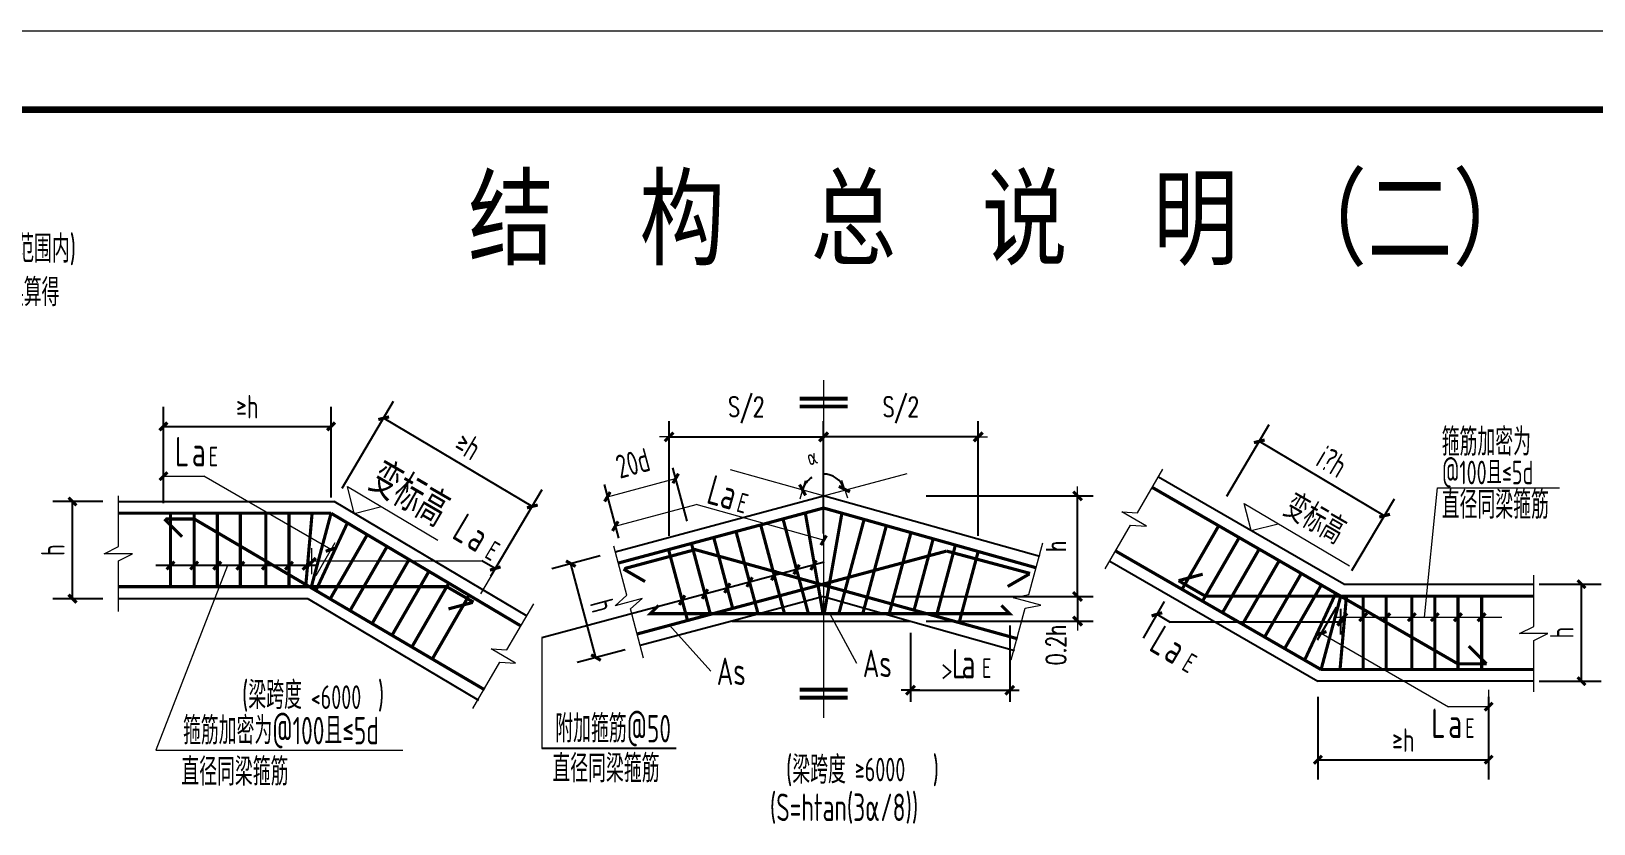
# Model space of a CAD drawing. Extents: x 3968514 to 5230306, y -516551 to -228246.
# Drawn here: x 4184520 to 4204417, y -327643 to -317553 of the extents above; entities that cross this region are included whole.
import ezdxf
from ezdxf.enums import TextEntityAlignment as Align

# ---------------------------------------------------------------- set-up
doc = ezdxf.new("R2010")
doc.units = 0
doc.header["$LTSCALE"] = 1000
doc.header["$MEASUREMENT"] = 0
doc.linetypes.add('HIDDEN2', pattern=[4, 3, -1])
doc.layers.add('FRAME', color=3, linetype='Continuous', lineweight=18)
doc.layers.add('PUB_DIM', color=3, linetype='Continuous', lineweight=15)
for name, color, linetype in [('PDIM', 7, 'Continuous'), ('PUB_TEXT', 7, 'Continuous'), ('PUB_TITLE', 4, 'Continuous'), ('REIN', 2, 'Continuous'), ('梁截面', 4, 'Continuous')]:
    doc.layers.add(name, color=color, linetype=linetype)
doc.styles.add('DIM_FONT', font='SIMPLEX', dxfattribs={"width": 0.7, "bigfont": 'GBCBIG'})
doc.styles.add('TSSD_CHINA', font='tssdeng.shx', dxfattribs={"width": 0.7, "bigfont": 'tssdchn.shx'})
doc.styles.add('TSSD_DIMENSION', font='tssdeng.shx', dxfattribs={"width": 0.7, "bigfont": 'tssdchn.shx'})
doc.styles.add('TSSD_Norm', font='tssdeng.shx', dxfattribs={"width": 0.7, "bigfont": 'hztxt.shx'})
doc.styles.add('TSSD_REIN', font='Tssdeng.shx', dxfattribs={"width": 0.7, "bigfont": 'hztxt.shx'})
doc.styles.add('黑体', font='simhei.ttf', dxfattribs={"width": 0.8, "height": 0.2})
doc.dimstyles.new('DIM-200', dxfattribs={"dimtxt": 200, "dimasz": 0.8, "dimexe": 150, "dimexo": 150, "dimgap": 150, "dimtad": 1, "dimdec": 0, "dimzin": 0, "dimdsep": 46, "dimtxsty": 'DIM_FONT', "dimblk1": '_DIMX', "dimblk2": '_DIMX', "dimsah": 1, "dimcen": 0.09, "dimclrd": 256, "dimclre": 256, "dimclrt": 7, "dimadec": 0, "dimazin": 0, "dimtfac": 1, "dimtdec": 0, "dimtix": 1, "dimtmove": 2, "dimatfit": 3, "dimldrblk": '_DIMX', "dimfxl": 1, "dimtvp": 0.7, "dimtolj": 1, "dimtzin": 0, "dimarcsym": 0})
doc.dimstyles.new('DIM-250', dxfattribs={"dimtxt": 250, "dimasz": 0.8, "dimexe": 200, "dimexo": 200, "dimgap": 150, "dimtad": 1, "dimdec": 0, "dimdsep": 46, "dimtxsty": 'DIM_FONT', "dimblk1": '_DIMX', "dimblk2": '_DIMX', "dimsah": 1, "dimcen": 0.09, "dimdle": 2, "dimclrt": 7, "dimadec": 0, "dimazin": 0, "dimtfac": 1, "dimtdec": 0, "dimtix": 1, "dimtmove": 2, "dimatfit": 3, "dimldrblk": '_DIMX', "dimfxl": 1, "dimtolj": 1, "dimtzin": 0, "dimarcsym": 0})
doc.dimstyles.new('TSSD_100_100', dxfattribs={"dimtxt": 300, "dimasz": 100, "dimexe": 250, "dimexo": 200, "dimgap": 100, "dimtad": 1, "dimdec": 0, "dimzin": 0, "dimdsep": 46, "dimtxsty": 'TSSD_DIMENSION', "dimblk": 'ARCHTICK', "dimcen": 0, "dimclrt": 7, "dimadec": 0, "dimazin": 0, "dimtm": 1e-09, "dimtfac": 1, "dimtdec": 0, "dimtix": 1, "dimtmove": 2, "dimatfit": 3, "dimldrblk": 'ARCHTICK', "dimfxl": 1, "dimtvp": 0.7, "dimtolj": 1, "dimtzin": 0, "dimarcsym": 0})

# ---------------------------------------------------------------- blocks, each defined once
blk = doc.blocks.new('2')
at = {"layer": 'FRAME', "lineweight": 18}
blk.add_line((232618, -30373), (173218, -30373), dxfattribs=at)
at = {"layer": 'FRAME', "lineweight": 100}
blk.add_line((231618, -31373), (175718, -31373), dxfattribs=at)
blk = doc.blocks.new('_ArchTick')
at = {"color": 0, "linetype": 'ByBlock', "const_width": 0.4}
blk.add_lwpolyline([(-0.5, -0.5), (0.5, 0.5)], dxfattribs=at)
blk = doc.blocks.new('*D304')
at = {"layer": 'Defpoints', "color": 0, "ltscale": 0.7, "transparency": 16777216}
for p in [(4188338, -322584), (4188338, -323690), (4186204, -323763)]:
    blk.add_point(p, dxfattribs=at)
at = {"layer": 'PUB_DIM', "color": 0, "lineweight": -2, "ltscale": 0.7, "transparency": 16777216}
for p, q in [((4186204, -323563), (4186204, -322334)), ((4188338, -323490), (4188338, -322334)), ((4186204, -322584), (4188338, -322584))]:
    blk.add_line(p, q, dxfattribs=at)
at = {"layer": 'PUB_DIM', "color": 0, "lineweight": -2, "ltscale": 0.7, "transparency": 16777216, "xscale": 100, "yscale": 100, "zscale": 100, "rotation": 180}
blk.add_blockref('_ArchTick', (4186204, -322584), dxfattribs=at)
at = {"layer": 'PUB_DIM', "color": 0, "lineweight": -2, "ltscale": 0.7, "transparency": 16777216, "xscale": 100, "yscale": 100, "zscale": 100}
blk.add_blockref('_ArchTick', (4188338, -322584), dxfattribs=at)
at = {"layer": 'PUB_DIM', "color": 7, "ltscale": 0.7, "transparency": 16777216, "insert": (4187271, -322334), "char_height": 300, "attachment_point": 5, "style": 'TSSD_DIMENSION'}
blk.add_mtext('\\A1;≥h', dxfattribs=at)
blk = doc.blocks.new('*D303')
at = {"layer": 'Defpoints', "color": 0, "ltscale": 0.7, "transparency": 16777216}
for p in [(4185045, -323541), (4185630, -323541), (4185630, -324778)]:
    blk.add_point(p, dxfattribs=at)
at = {"layer": 'PUB_DIM', "color": 0, "lineweight": -2, "ltscale": 0.7, "transparency": 16777216}
for p, q in [((4185430, -323541), (4184795, -323541)), ((4185045, -324778), (4185045, -323541)), ((4185430, -324778), (4184795, -324778))]:
    blk.add_line(p, q, dxfattribs=at)
at = {"layer": 'PUB_DIM', "color": 0, "lineweight": -2, "ltscale": 0.7, "transparency": 16777216, "xscale": 100, "yscale": 100, "zscale": 100}
for p, rotation in [((4185045, -323541), 90), ((4185045, -324778), 270)]:
    blk.add_blockref('_ArchTick', p, dxfattribs=dict(at, rotation=rotation))
at = {"layer": 'PUB_DIM', "color": 7, "ltscale": 0.7, "transparency": 16777216, "insert": (4184795, -324160), "char_height": 300, "attachment_point": 5, "rotation": 90, "style": 'TSSD_DIMENSION'}
blk.add_mtext('\\A1;h', dxfattribs=at)
blk = doc.blocks.new('*D302')
at = {"layer": 'Defpoints', "color": 0, "ltscale": 0.7, "transparency": 16777216}
for p in [(4188378, -323541), (4190901, -323603), (4190271, -324665)]:
    blk.add_point(p, dxfattribs=at)
at = {"layer": 'PUB_DIM', "color": 0, "lineweight": -2, "ltscale": 0.7, "transparency": 16777216}
for p, q in [((4188480, -323369), (4189135, -322265)), ((4189008, -322480), (4190901, -323603)), ((4190373, -324493), (4191028, -323388))]:
    blk.add_line(p, q, dxfattribs=at)
at = {"layer": 'PUB_DIM', "color": 0, "lineweight": -2, "ltscale": 0.7, "transparency": 16777216, "xscale": 100, "yscale": 100, "zscale": 100}
for p, rotation in [((4189008, -322480), 149.3129593554809), ((4190901, -323603), 329.3129593554809)]:
    blk.add_blockref('_ArchTick', p, dxfattribs=dict(at, rotation=rotation))
at = {"layer": 'PUB_DIM', "color": 7, "ltscale": 0.7, "transparency": 16777216, "insert": (4190082, -322826), "char_height": 300, "attachment_point": 5, "rotation": 329.313, "style": 'TSSD_DIMENSION'}
blk.add_mtext('\\A1;≥h', dxfattribs=at)
blk = doc.blocks.new('_DIMX')
blk.add_line((-150, 0), (150, 0))
at = {"const_width": 50}
blk.add_lwpolyline([(-70, -70), (70, 70)], dxfattribs=at)
blk = doc.blocks.new('*D296')
at = {"layer": 'Defpoints', "color": 0, "ltscale": 0.7, "transparency": 16777216}
for p in [(4191956, -324181), (4191391, -324332), (4192276, -325376)]:
    blk.add_point(p, dxfattribs=at)
at = {"layer": 'PUB_DIM', "color": 0, "lineweight": -2, "ltscale": 0.7, "transparency": 16777216}
for p, q in [((4191763, -324233), (4191150, -324397)), ((4191711, -325527), (4191391, -324332)), ((4192083, -325427), (4191470, -325591))]:
    blk.add_line(p, q, dxfattribs=at)
at = {"layer": 'PUB_DIM', "color": 0, "lineweight": -2, "ltscale": 0.7, "transparency": 16777216, "xscale": 100, "yscale": 100, "zscale": 100}
for p, rotation in [((4191391, -324332), 104.9999999131095), ((4191711, -325527), 284.9999999131096)]:
    blk.add_blockref('_ArchTick', p, dxfattribs=dict(at, rotation=rotation))
at = {"layer": 'PUB_DIM', "color": 7, "ltscale": 0.7, "transparency": 16777216, "insert": (4191793, -324865), "char_height": 300, "attachment_point": 5, "rotation": 285, "style": 'TSSD_DIMENSION'}
blk.add_mtext('\\A1;h', dxfattribs=at)
blk = doc.blocks.new('*D295')
at = {"layer": 'Defpoints', "color": 0, "ltscale": 0.7, "transparency": 16777216}
for p in [(4200905, -325829), (4203079, -325829), (4203079, -326829)]:
    blk.add_point(p, dxfattribs=at)
at = {"layer": 'PUB_DIM', "color": 0, "lineweight": -2, "ltscale": 0.7, "transparency": 16777216}
for p, q in [((4200905, -326029), (4200905, -327079)), ((4203079, -326029), (4203079, -327079)), ((4200905, -326829), (4203079, -326829))]:
    blk.add_line(p, q, dxfattribs=at)
at = {"layer": 'PUB_DIM', "color": 0, "lineweight": -2, "ltscale": 0.7, "transparency": 16777216, "xscale": 100, "yscale": 100, "zscale": 100, "rotation": 180}
blk.add_blockref('_ArchTick', (4200905, -326829), dxfattribs=at)
at = {"layer": 'PUB_DIM', "color": 0, "lineweight": -2, "ltscale": 0.7, "transparency": 16777216, "xscale": 100, "yscale": 100, "zscale": 100}
blk.add_blockref('_ArchTick', (4203079, -326829), dxfattribs=at)
at = {"layer": 'PUB_DIM', "color": 7, "ltscale": 0.7, "transparency": 16777216, "insert": (4201992, -326579), "char_height": 300, "attachment_point": 5, "style": 'TSSD_DIMENSION'}
blk.add_mtext('\\A1;≥h', dxfattribs=at)
blk = doc.blocks.new('*D294')
at = {"layer": 'Defpoints', "color": 0, "ltscale": 0.7, "transparency": 16777216}
for p in [(4199641, -323646), (4201754, -323721), (4201236, -324593)]:
    blk.add_point(p, dxfattribs=at)
at = {"layer": 'PUB_DIM', "color": 0, "lineweight": -2, "ltscale": 0.7, "transparency": 16777216}
for p, q in [((4199743, -323474), (4200286, -322559)), ((4200158, -322774), (4201754, -323721)), ((4201338, -324421), (4201881, -323506))]:
    blk.add_line(p, q, dxfattribs=at)
at = {"layer": 'PUB_DIM', "color": 0, "lineweight": -2, "ltscale": 0.7, "transparency": 16777216, "xscale": 100, "yscale": 100, "zscale": 100}
for p, rotation in [((4200158, -322774), 149.3129593554809), ((4201754, -323721), 329.3129593554809)]:
    blk.add_blockref('_ArchTick', p, dxfattribs=dict(at, rotation=rotation))
at = {"layer": 'PUB_DIM', "color": 7, "ltscale": 0.7, "transparency": 16777216, "insert": (4201084, -323033), "char_height": 300, "attachment_point": 5, "rotation": 329.313, "style": 'TSSD_DIMENSION'}
blk.add_mtext('\\A1;¡?h', dxfattribs=at)
blk = doc.blocks.new('*D293')
at = {"layer": 'Defpoints', "color": 0, "ltscale": 0.7, "transparency": 16777216}
for p in [(4195717, -323470), (4197844, -323470), (4195316, -324750)]:
    blk.add_point(p, dxfattribs=at)
at = {"layer": 'PUB_DIM', "color": 0, "lineweight": -2, "ltscale": 0.7, "transparency": 16777216}
for p, q in [((4195917, -323470), (4198044, -323470)), ((4197844, -324749), (4197844, -323471)), ((4195516, -324750), (4198044, -324750))]:
    blk.add_line(p, q, dxfattribs=at)
at = {"layer": 'PUB_DIM', "color": 0, "lineweight": -2, "ltscale": 0.7, "transparency": 16777216, "xscale": 0.8, "yscale": 0.8, "zscale": 0.8}
for p, rotation in [((4197844, -323470), 90), ((4197844, -324750), 270)]:
    blk.add_blockref('_DIMX', p, dxfattribs=dict(at, rotation=rotation))
at = {"layer": 'PUB_DIM', "color": 7, "ltscale": 0.7, "transparency": 16777216, "insert": (4197569, -324110), "char_height": 250, "attachment_point": 5, "rotation": 90, "style": 'DIM_FONT'}
blk.add_mtext('\\A1;h', dxfattribs=at)
blk = doc.blocks.new('*D292')
at = {"layer": 'Defpoints', "color": 0, "ltscale": 0.7, "transparency": 16777216}
for p in [(4195316, -324750), (4195717, -325063), (4197844, -325063)]:
    blk.add_point(p, dxfattribs=at)
at = {"layer": 'PUB_DIM', "color": 0, "lineweight": -2, "ltscale": 0.7, "transparency": 16777216}
for p, q in [((4195516, -324750), (4198044, -324750)), ((4197844, -324751), (4197844, -325062)), ((4195917, -325063), (4198044, -325063))]:
    blk.add_line(p, q, dxfattribs=at)
at = {"layer": 'PUB_DIM', "color": 0, "lineweight": -2, "ltscale": 0.7, "transparency": 16777216, "xscale": 0.8, "yscale": 0.8, "zscale": 0.8}
for p, rotation in [((4197844, -324750), 90), ((4197844, -325063), 270)]:
    blk.add_blockref('_DIMX', p, dxfattribs=dict(at, rotation=rotation))
at = {"layer": 'PUB_DIM', "color": 7, "ltscale": 0.7, "transparency": 16777216, "insert": (4197569, -325367), "char_height": 250, "attachment_point": 5, "rotation": 90, "style": 'DIM_FONT'}
blk.add_mtext('\\A1;0.2h', dxfattribs=at)
blk = doc.blocks.new('*D291')
at = {"layer": 'Defpoints', "color": 0, "transparency": 16777216}
for p in [(4195694, -323108), (4193423, -323136), (4194719, -323213), (4194610, -323470), (4194610, -323470)]:
    blk.add_point(p, dxfattribs=at)
at = {"layer": 'PUB_DIM', "lineweight": -2, "transparency": 16777216}
for start, end in [(122.2891, 164.1487), (18.6079, 90.9475)]:
    blk.add_arc((4194610, -323470), 279, start, end, dxfattribs=at)
at = {"layer": 'PUB_DIM', "lineweight": -2, "transparency": 16777216, "xscale": 0.8, "yscale": 0.8, "zscale": 0.8}
for p, rotation in [((4194342, -323394), 254.2308401712587), ((4194875, -323382), 288.5258302365823)]:
    blk.add_blockref('_DIMX', p, dxfattribs=dict(at, rotation=rotation))
at = {"layer": 'PUB_DIM', "color": 7, "transparency": 16777216, "insert": (4194462, -322973), "char_height": 200, "attachment_point": 5, "rotation": 16.6183, "style": 'DIM_FONT'}
blk.add_mtext('\\A1;α', dxfattribs=at)
blk = doc.blocks.new('*D283')
at = {"layer": 'Defpoints', "color": 0, "ltscale": 0.7, "transparency": 16777216}
for p in [(4194610, -322718), (4194610, -324146), (4196579, -324177)]:
    blk.add_point(p, dxfattribs=at)
at = {"layer": 'PUB_DIM', "color": 0, "lineweight": -2, "ltscale": 0.7, "transparency": 16777216}
for p, q in [((4194610, -323946), (4194610, -322518)), ((4196579, -323977), (4196579, -322518)), ((4196578, -322718), (4194611, -322718))]:
    blk.add_line(p, q, dxfattribs=at)
at = {"layer": 'PUB_DIM', "color": 0, "lineweight": -2, "ltscale": 0.7, "transparency": 16777216, "xscale": 0.8, "yscale": 0.8, "zscale": 0.8, "rotation": 180}
blk.add_blockref('_DIMX', (4194610, -322718), dxfattribs=at)
at = {"layer": 'PUB_DIM', "color": 0, "lineweight": -2, "ltscale": 0.7, "transparency": 16777216, "xscale": 0.8, "yscale": 0.8, "zscale": 0.8}
blk.add_blockref('_DIMX', (4196579, -322718), dxfattribs=at)
at = {"layer": 'PUB_DIM', "color": 7, "ltscale": 0.7, "transparency": 16777216, "insert": (4195594, -322377), "char_height": 250, "attachment_point": 5, "style": 'DIM_FONT'}
blk.add_mtext('\\A1;S/2', dxfattribs=at)
blk = doc.blocks.new('*D282')
at = {"layer": 'Defpoints', "color": 0, "ltscale": 0.7, "transparency": 16777216}
for p in [(4194610, -322718), (4192642, -324177), (4194610, -324146)]:
    blk.add_point(p, dxfattribs=at)
at = {"layer": 'PUB_DIM', "color": 0, "lineweight": -2, "ltscale": 0.7, "transparency": 16777216}
for p, q in [((4192642, -323977), (4192642, -322518)), ((4194610, -323946), (4194610, -322518)), ((4192643, -322718), (4194609, -322718))]:
    blk.add_line(p, q, dxfattribs=at)
at = {"layer": 'PUB_DIM', "color": 0, "lineweight": -2, "ltscale": 0.7, "transparency": 16777216, "xscale": 0.8, "yscale": 0.8, "zscale": 0.8, "rotation": 180}
blk.add_blockref('_DIMX', (4192642, -322718), dxfattribs=at)
at = {"layer": 'PUB_DIM', "color": 0, "lineweight": -2, "ltscale": 0.7, "transparency": 16777216, "xscale": 0.8, "yscale": 0.8, "zscale": 0.8}
blk.add_blockref('_DIMX', (4194610, -322718), dxfattribs=at)
at = {"layer": 'PUB_DIM', "color": 7, "ltscale": 0.7, "transparency": 16777216, "insert": (4193626, -322377), "char_height": 250, "attachment_point": 5, "style": 'DIM_FONT'}
blk.add_mtext('\\A1;S/2', dxfattribs=at)
blk = doc.blocks.new('*D284')
at = {"layer": 'Defpoints', "color": 0, "ltscale": 0.7, "transparency": 16777216}
for p in [(4203524, -324593), (4204261, -324593), (4203524, -325829)]:
    blk.add_point(p, dxfattribs=at)
at = {"layer": 'PUB_DIM', "color": 0, "lineweight": -2, "ltscale": 0.7, "transparency": 16777216}
for p, q in [((4203724, -324593), (4204511, -324593)), ((4204261, -325829), (4204261, -324593)), ((4203724, -325829), (4204511, -325829))]:
    blk.add_line(p, q, dxfattribs=at)
at = {"layer": 'PUB_DIM', "color": 0, "lineweight": -2, "ltscale": 0.7, "transparency": 16777216, "xscale": 100, "yscale": 100, "zscale": 100}
for p, rotation in [((4204261, -324593), 90), ((4204261, -325829), 270)]:
    blk.add_blockref('_ArchTick', p, dxfattribs=dict(at, rotation=rotation))
at = {"layer": 'PUB_DIM', "color": 7, "ltscale": 0.7, "transparency": 16777216, "insert": (4204011, -325211), "char_height": 300, "attachment_point": 5, "rotation": 90, "style": 'TSSD_DIMENSION'}
blk.add_mtext('\\A1;h', dxfattribs=at)

msp = doc.modelspace()

# ---------------------------------------------------------------- linework, layer by layer
at = {"linetype": 'ByBlock'}
for p, q in [((4196979.74464, -325119.15661), (4196979.74464, -326093.10057)), ((4195717.215, -325212.75539), (4195717.215, -326093.10057)), ((4195718.015, -325943.10057), (4196978.94464, -325943.10057))]:
    msp.add_line(p, q, dxfattribs=at)
at = {"layer": 'Defpoints', "color": 0, "linetype": 'ByBlock'}
for p in [(4195717.215, -325062.75539), (4196979.74464, -324969.15661), (4196979.74464, -325943.10057)]:
    msp.add_point(p, dxfattribs=at)
at = {"layer": 'PDIM'}
for p, q in [((4186204.09348, -323430.25392), (4186204.09348, -322932.25392)), ((4192872.2591, -323792.68743), (4192689.27627, -323109.7862)), ((4192001.67903, -324006.22046), (4191818.6962, -323323.31924)), ((4190428.71304, -324394.06519), (4190258.43292, -324295.75392)), ((4194618.26037, -324311.49072), (4191022.07041, -325275.08691)), ((4188167.59348, -324356.40059), (4186107.70987, -324356.40059)), ((4198948.53888, -324812.78764), (4198678.16105, -325281.09578)), ((4201136.17025, -324888.38421), (4200893.84386, -325308.10582)), ((4201191.65775, -324905.27892), (4201191.65775, -325233.77892)), ((4198854.03819, -324976.46764), (4199024.31831, -325074.77892)), ((4201191.65775, -325074.77892), (4199024.31831, -325074.77892)), ((4192731.50349, -326685.02423), (4191022.07041, -326685.02423))]:
    msp.add_line(p, q, dxfattribs=at)
at = {"layer": 'PUB_DIM', "color": 1}
for p, q in [((4194610.27391, -321997.77618), (4194610.27391, -326293.85517)), ((4194610.27391, -323469.89306), (4193422.5674, -323136.33367)), ((4194610.27391, -323469.89306), (4195672.48481, -323185.27451))]:
    msp.add_line(p, q, dxfattribs=at)
at = {"layer": 'PUB_DIM'}
for p, q in [((4198609.18173, -323685.71881), (4198931.03243, -323128.25705)), ((4188545.56354, -323347.99673), (4189697.54544, -324031.64116)), ((4188633.0897, -323692.97344), (4188545.56354, -323347.99673)), ((4188633.0897, -323692.97344), (4188978.98727, -323605.21233)), ((4198408.29716, -323673.6611), (4198609.18173, -323685.71881)), ((4198720.06631, -323853.6611), (4198408.29716, -323673.6611)), ((4200054.68785, -323910.69426), (4199967.16169, -323565.71755)), ((4199967.16169, -323565.71755), (4201307.66638, -324361.24095)), ((4198197.33103, -324399.06515), (4198519.18173, -323841.60338)), ((4198519.18173, -323841.60338), (4198720.06631, -323853.6611)), ((4200054.68785, -323910.69426), (4200400.58542, -323822.93315)), ((4197224.85361, -324725.52004), (4197403.6709, -324068.11037)), ((4190555.77274, -324184.40264), (4190240.76017, -324715.21772)), ((4197027.54222, -324765.12073), (4197224.85361, -324725.52004)), ((4190578.21053, -325430.95818), (4190921.08491, -324842.23053)), ((4196998.79232, -325556.61909), (4197177.60961, -324899.20943)), ((4197374.921, -324859.60874), (4197027.54222, -324765.12073)), ((4197177.60961, -324899.20943), (4197374.921, -324859.60874)), ((4193173.61276, -325701.75714), (4192648.0359, -325116.88743)), ((4195033.35002, -325601.30383), (4194693.74733, -324976.25261)), ((4191022.07041, -325275.08691), (4191022.07041, -326685.02423)), ((4190688.45979, -325599.31822), (4190377.37295, -325418.14157)), ((4190377.37295, -325418.14157), (4190578.21053, -325430.95818)), ((4190144.74783, -326175.22925), (4190487.62221, -325586.5016)), ((4190487.62221, -325586.5016), (4190688.45979, -325599.31822))]:
    msp.add_line(p, q, dxfattribs=at)
at = {"layer": 'PUB_DIM', "ltscale": 0.7}
for p, q in [((4186204.09348, -323217.41264), (4186716.83454, -323217.41264)), ((4188336.79112, -324152.69501), (4186716.83454, -323217.41264)), ((4191856.88613, -323480.13208), (4192726.10318, -323247.22608)), ((4185629.59348, -324114.89395), (4185629.59348, -323467.37456)), ((4202262.50022, -325014.13224), (4202428.77395, -323365.52592)), ((4202428.77395, -323365.52592), (4203979.7523, -323365.52592)), ((4191957.68671, -323854.26304), (4192986.11711, -323578.69595)), ((4194610.27391, -324034.82948), (4192986.11711, -323578.69595)), ((4185449.59348, -324204.89395), (4185629.59348, -324114.89395)), ((4188146.58098, -324482.14863), (4188388.90737, -324062.42701)), ((4192104.23411, -324735.09595), (4191936.64376, -324109.64024)), ((4185809.59348, -324204.89395), (4185449.59348, -324204.89395)), ((4185629.59348, -324294.89395), (4185809.59348, -324204.89395)), ((4185629.59348, -324942.41335), (4185629.59348, -324294.89395)), ((4188091.09348, -324465.25392), (4188091.09348, -324136.75392)), ((4188091.09348, -324295.75392), (4190258.43292, -324295.75392)), ((4187019.93016, -324356.40059), (4186105.41011, -326704.64583)), ((4191953.66117, -324868.6167), (4192104.23411, -324735.09595)), ((4192301.39447, -324775.44185), (4191953.66117, -324868.6167)), ((4192150.82154, -324908.9626), (4192301.39447, -324775.44185)), ((4192318.41189, -325534.4183), (4192150.82154, -324908.9626)), ((4201115.15775, -325014.13224), (4203245.26388, -325014.13224)), ((4200945.96011, -325217.83783), (4202565.91669, -326153.1202)), ((4203078.65775, -325940.27892), (4203078.65775, -326438.27892)), ((4203078.65775, -326153.1202), (4202565.91669, -326153.1202)), ((4186105.41011, -326704.64583), (4189250.80089, -326704.64583))]:
    msp.add_line(p, q, dxfattribs=at)
at = {"layer": 'PUB_DIM', "const_width": 50}
for points in [[(4194305.229, -322229.58359), (4194915.31882, -322229.58359)], [(4194305.229, -322330.90856), (4194915.31882, -322330.90856)], [(4194305.229, -325937.46773), (4194915.31882, -325937.46773)], [(4194305.229, -326038.7927), (4194915.31882, -326038.7927)]]:
    msp.add_lwpolyline(points, dxfattribs=at)
at = {"layer": 'PUB_DIM', "ltscale": 0.7}
msp.add_lwpolyline([(4203653.15775, -325963.09108), (4203653.15775, -325311.34834), (4203833.15775, -325221.34834), (4203473.15775, -325221.34834), (4203653.15775, -325131.34834), (4203653.15775, -324479.60559)], dxfattribs=at)
at = {"layer": 'REIN', "const_width": 40}
for points in [[(4198796.27011, -323361.67224), (4202686.53793, -325607.11037)], [(4185629.59348, -323689.92246), (4188337.90756, -323689.92246)], [(4186293.38698, -324624.42246), (4186293.38698, -323689.92246)], [(4186594.88698, -324624.42246), (4186594.88698, -323689.92246)], [(4186888.88698, -324624.42246), (4186888.88698, -323689.92246)], [(4187182.88698, -324624.42246), (4187182.88698, -323689.92246)], [(4187508.38698, -324624.42246), (4187508.38698, -323689.92246)], [(4187802.38698, -324624.42246), (4187802.38698, -323689.92246)], [(4188014.93993, -324620.86641), (4188096.38698, -323689.92246)], [(4188087.50904, -324624.42246), (4188337.90756, -323689.92246)], [(4190760.91512, -325128.41277), (4188337.90756, -323689.92246)], [(4191994.24339, -324324.60501), (4194610.27391, -323623.64175)], [(4194603.21129, -324969.15661), (4194376.98294, -323686.15188)], [(4197323.02818, -324385.99618), (4194610.27391, -323623.64175)], [(4194617.33653, -324969.15661), (4194843.56488, -323686.15188)], [(4186441.06648, -323990.60197), (4186216.09348, -323765.62897)], [(4186231.09348, -323763.42246), (4186596.2133, -323763.42246)], [(4190293.66512, -325937.71351), (4186596.2133, -323763.42246)], [(4188152.13376, -324657.62738), (4188547.07052, -323810.68276)], [(4193775.03823, -324969.15661), (4193494.6097, -323922.58307)], [(4194112.02063, -324969.15661), (4193809.01855, -323838.33747)], [(4194416.39183, -324969.15661), (4194093.00075, -323762.24468)], [(4194804.156, -324969.15661), (4195127.54708, -323762.24468)], [(4195108.52719, -324969.15661), (4195411.52927, -323838.33747)], [(4195445.50959, -324969.15661), (4195722.30268, -323936.15073)], [(4199641.4869, -323849.04934), (4199174.2369, -324658.35008)], [(4188326.41485, -324780.86959), (4188801.68199, -323957.68276)], [(4188579.85198, -324929.90361), (4189056.29346, -324104.68276)], [(4193168.51171, -324977.42636), (4192926.64531, -324074.76867)], [(4197081.16178, -325288.65387), (4192946.94964, -324145.42094)], [(4193452.4939, -324901.33356), (4193210.62751, -323998.67587)], [(4195762.01517, -324923.87049), (4196005.35951, -324015.69705)], [(4196045.38948, -325002.23194), (4196288.41633, -324095.24337)], [(4199902.59356, -323999.79934), (4199435.34356, -324809.10008)], [(4200157.20503, -324146.79934), (4199689.95503, -324956.10008)], [(4188860.44309, -325094.90555), (4189331.1616, -324279.59718)], [(4192075.08877, -324394.29719), (4192974.9798, -324153.17212)], [(4192236.10979, -325227.2627), (4196176.46731, -324171.44708)], [(4192877.28507, -325055.4603), (4192635.41868, -324152.80261)], [(4197240.28471, -324456.4961), (4196176.46731, -324171.44708)], [(4196335.99272, -325082.5924), (4196578.69399, -324176.81894)], [(4198329.02011, -324170.97298), (4200944.84367, -325680.61037)], [(4200411.8165, -324293.79934), (4199944.5665, -325103.10008)], [(4189113.88022, -325243.93956), (4189583.98539, -324429.69352)], [(4192336.7055, -324559.39073), (4192061.17097, -324400.3108)], [(4196953.74666, -324622.6725), (4197229.28119, -324463.59256)], [(4199130.29753, -324548.50091), (4199437.61637, -324466.15508)], [(4200693.70777, -324456.54934), (4200226.45777, -325265.85008)], [(4185629.59348, -324624.42246), (4189810.18407, -324624.42246)], [(4189367.31735, -325392.97357), (4189836.80918, -324579.78987)], [(4189627.21972, -325545.80948), (4190096.08256, -324733.7152)], [(4190152.4537, -324822.03193), (4189810.18407, -324624.42246)], [(4199130.29753, -324548.50091), (4199472.56716, -324746.11037)], [(4200948.31924, -324603.54934), (4200481.06924, -325412.85008)], [(4201130.61747, -324712.90545), (4200735.68071, -325559.85008)], [(4189832.66958, -324908.3845), (4190139.98841, -324826.03866)], [(4192508.37939, -324863.09059), (4192402.31338, -324969.15661), (4196979.74464, -324969.15661), (4196873.67862, -324863.09059)], [(4203653.15775, -324746.11037), (4199472.56716, -324746.11037)], [(4201195.24219, -324746.11037), (4200944.84367, -325680.61037)], [(4201267.8113, -324749.66643), (4201186.36425, -325680.61037)], [(4201480.36425, -324746.11037), (4201480.36425, -325680.61037)], [(4201774.36425, -324746.11037), (4201774.36425, -325680.61037)], [(4202099.86425, -324746.11037), (4202099.86425, -325680.61037)], [(4202393.86425, -324746.11037), (4202393.86425, -325680.61037)], [(4202687.86425, -324746.11037), (4202687.86425, -325680.61037)], [(4202989.36425, -324746.11037), (4202989.36425, -325680.61037)], [(4203051.65775, -325607.11037), (4202826.68475, -325382.13737)], [(4203653.15775, -325680.61037), (4200944.84367, -325680.61037)], [(4203051.65775, -325607.11037), (4202686.53793, -325607.11037)]]:
    msp.add_lwpolyline(points, dxfattribs=at)
at = {"layer": '梁截面'}
for p, q in [((4201236.36653, -324592.63224), (4198873.00918, -323228.75628)), ((4191955.80622, -324181.15554), (4194610.27391, -323469.89306)), ((4197361.46535, -324242.54671), (4194610.27391, -323469.89306)), ((4185629.59348, -323541.41264), (4188377.70065, -323541.41264)), ((4190835.17004, -324999.79949), (4188377.70065, -323541.41264)), ((4198254.7652, -324299.58626), (4200905.05058, -325829.1202)), ((4201236.36653, -324592.63224), (4203653.15775, -324592.63224)), ((4188046.3847, -324777.90059), (4185629.59348, -324777.90059)), ((4188046.3847, -324777.90059), (4190216.92606, -326070.62947)), ((4193443.05338, -325062.75539), (4192275.83285, -325375.51119)), ((4193443.05338, -325062.75539), (4195717.215, -325062.75539)), ((4195717.215, -325062.75539), (4197041.43872, -325436.90236)), ((4203653.15775, -325829.1202), (4200905.05058, -325829.1202))]:
    msp.add_line(p, q, dxfattribs=at)
at = {"layer": '梁截面', "linetype": 'HIDDEN2', "ltscale": 0.5}
for q in [(4193443.05338, -325062.75539), (4195717.215, -325062.75539)]:
    msp.add_line((4194610.27391, -324749.99959), q, dxfattribs=at)

# ---------------------------------------------------------------- block references
at = {"linetype": 'ByBlock', "xscale": 0.800000000745058, "yscale": 0.800000000745058, "zscale": 0.800000000745058, "rotation": 180}
msp.add_blockref('_DIMX', (4195717.215, -325943.10057), dxfattribs=at)
at = {"linetype": 'ByBlock', "xscale": 0.800000000745058, "yscale": 0.800000000745058, "zscale": 0.800000000745058}
msp.add_blockref('_DIMX', (4196979.74464, -325943.10057), dxfattribs=at)
at = {"layer": 'FRAME'}
msp.add_blockref('2', (3989503.62973, -287180.12051), dxfattribs=at)
at = {"layer": 'PUB_DIM', "ltscale": 0.7}
for p, xscale, yscale, zscale, rotation in [((4186204.09348, -323217.41264), 100, 100, 100, 180), ((4192726.10318, -323247.22608), 99.99999999938747, 99.99999999938747, 99.99999999938747, 195.0000000004079), ((4191856.88613, -323480.13208), 99.99999999938747, 99.99999999938747, 99.99999999938747, 195.0000000004079), ((4191957.68671, -323854.26304), 99.99999999938747, 99.99999999938747, 99.99999999938747, 195.0000000004079), ((4188336.79112, -324152.69501), 99.9999999996848, 99.9999999996848, 99.9999999996848, 152.1699513191004), ((4194610.27391, -324034.82948), 99.99999999938747, 99.99999999938747, 99.99999999938747, 195.0000000004079), ((4186293.38698, -324356.40059), 100, 100, 100, 180), ((4186594.88698, -324356.40059), 100, 100, 100, 180), ((4186888.88698, -324356.40059), 100, 100, 100, 180), ((4187182.88698, -324356.40059), 100, 100, 100, 180), ((4187508.38698, -324356.40059), 100, 100, 100, 180), ((4187802.38698, -324356.40059), 100, 100, 100, 180), ((4188024.85682, -324359.09137), 100, 100, 100, 180), ((4188094.21373, -324308.87965), 100, 100, 100, 180), ((4190428.71304, -324394.06519), 99.9999999996848, 99.9999999996848, 99.9999999996848, 152.1699513191004), ((4194265.49798, -324406.01311), 99.99999999938747, 99.99999999938747, 99.99999999938747, 195.0000000004079), ((4194481.08378, -324351.03277), 99.99999999938747, 99.99999999938747, 99.99999999938747, 195.0000000004079), ((4193667.10693, -324566.35151), 99.99999999938747, 99.99999999938747, 99.99999999938747, 195.0000000004079), ((4193981.51579, -324482.10591), 99.99999999938747, 99.99999999938747, 99.99999999938747, 195.0000000004079), ((4192807.91591, -324796.57105), 99.99999999938747, 99.99999999938747, 99.99999999938747, 195.0000000004079), ((4193099.14255, -324718.53711), 99.99999999938747, 99.99999999938747, 99.99999999938747, 195.0000000004079), ((4193383.12474, -324642.44431), 99.99999999938747, 99.99999999938747, 99.99999999938747, 195.0000000004079), ((4198854.03819, -324976.46764), 99.9999999996848, 99.9999999996848, 99.9999999996848, 152.1699513191004), ((4200945.96011, -325217.83783), 99.9999999996848, 99.9999999996848, 99.9999999996848, 152.1699513191004), ((4201201.96659, -325069.52892), 100, 100, 100, 180), ((4201228.44363, -325014.13224), 100, 100, 100, 180), ((4201480.36425, -325014.13224), 100, 100, 100, 180), ((4201774.36425, -325014.13224), 100, 100, 100, 180), ((4202099.86425, -325014.13224), 100, 100, 100, 180), ((4202393.86425, -325014.13224), 100, 100, 100, 180), ((4202687.86425, -325014.13224), 100, 100, 100, 180), ((4202989.36425, -325014.13224), 100, 100, 100, 180), ((4203078.65775, -326153.1202), 100, 100, 100, 180)]:
    msp.add_blockref('_ArchTick', p, dxfattribs=dict(at, xscale=xscale, yscale=yscale, zscale=zscale, rotation=rotation))

# ---------------------------------------------------------------- texts
at = {"layer": 'PUB_TEXT'}
for s, height, style, width, p in [('(在  范围内)', 350, 'TSSD_Norm', 0.65, (4183742.60206, -320498.94811)), ('尺寸换算得', 350, 'TSSD_Norm', 0.65, (4183741.66673, -321053.65751)), ('箍筋加密为', 350, 'TSSD_Norm', 0.65, (4202481.17428, -322957.93158)), ('@100且\x925d', 300, 'TSSD_Norm', 0.65, (4202484.60467, -323321.62311)), ('直径同梁箍筋', 350, 'TSSD_Norm', 0.65, (4202481.17366, -323760.04545)), ('As', 350, 'TSSD_CHINA', 0.7, (4195109.2874, -325777.29089)), ('As', 350, 'TSSD_CHINA', 0.7, (4193249.55015, -325877.7442)), ('(梁跨度       )', 350, 'TSSD_Norm', 0.65, (4187203.43068, -326182.74219)), ('<6000', 300, 'TSSD_Norm', 0.65, (4188078.60648, -326181.48678)), ('\x91箍筋加密为@100且\x925d', 350, 'TSSD_Norm', 0.65, (4186452.3122, -326632.92779)), ('附加箍筋@50', 350, 'TSSD_Norm', 0.65, (4191192.59252, -326607.68303)), ('直径同梁箍筋', 350, 'TSSD_Norm', 0.65, (4186431.16657, -327156.64131)), ('直径同梁箍筋', 350, 'TSSD_Norm', 0.65, (4191155.99953, -327114.94629)), ('(梁跨度        )', 350, 'TSSD_Norm', 0.65, (4194130.59187, -327131.30922)), ('\x936000', 300, 'TSSD_Norm', 0.65, (4195006.70459, -327103.46914)), ('(S=htan(3α/8))', 350, 'TSSD_Norm', 0.65, (4193925.92799, -327608.7739))]:
    msp.add_text(s, height=height, dxfattribs=dict(at, style=style, width=width)).set_placement(p)
at = {"layer": 'PUB_TEXT', "ltscale": 0.7, "style": 'TSSD_REIN', "width": 0.7}
for s, height, p in [('L', 375, (4186440.15403, -323092.99704)), ('a', 375, (4186652.65403, -323092.99704)), ('E', 250, (4186839.64544, -323092.99704)), ('L', 375, (4202439.76732, -326551.06769)), ('a', 375, (4202652.26732, -326551.06769)), ('E', 250, (4202839.25874, -326551.06769))]:
    msp.add_text(s, height=height, dxfattribs=at).set_placement(p, align=Align.CENTER)
at = {"layer": 'PUB_TEXT', "ltscale": 0.7, "width": 0.7}
for s, height, rotation, style, p in [('20d', 300, 15.000000056, 'TSSD_REIN', (4192219.34781, -323197.32757)), ('L', 375, 344.312959326, 'TSSD_Norm', (4193189.96489, -323581.49175)), ('a', 375, 344.312959326, 'TSSD_Norm', (4193355.20662, -323627.89878)), ('E', 250, 344.312959326, 'TSSD_Norm', (4193544.7486, -323681.13037)), ('L', 375, 329.312959292, 'TSSD_REIN', (4189938.16338, -324043.68476)), ('a', 375, 329.312959292, 'TSSD_REIN', (4190120.90652, -324152.1338)), ('E', 250, 329.312959292, 'TSSD_REIN', (4190330.52366, -324276.53123)), ('L', 375, 329.312959292, 'TSSD_REIN', (4198813.66515, -325471.91149)), ('a', 375, 329.312959292, 'TSSD_REIN', (4198996.4083, -325580.36053)), ('E', 250, 329.312959292, 'TSSD_REIN', (4199206.02543, -325704.75796))]:
    msp.add_text(s, height=height, rotation=rotation, dxfattribs=dict(at, style=style)).set_placement(p, align=Align.CENTER)
at = {"layer": 'PUB_TEXT', "style": 'TSSD_CHINA', "width": 0.8}
for height, p in [(450, (4188780.42563, -323381.52487)), (350, (4200434.80775, -323709.99844))]:
    msp.add_text('变标高', height=height, rotation=330.000000028, dxfattribs=at).set_placement(p)
at = {"layer": 'PUB_TEXT', "ltscale": 0.7, "style": 'TSSD_REIN', "width": 0.7}
for s, p in [('L', (4196244.90839, -325793.10057)), ('a', (4196366.33696, -325793.10057))]:
    msp.add_text(s, height=375, dxfattribs=at).set_placement(p)
at = {"layer": 'PUB_TITLE', "style": '黑体', "width": 0.8}
msp.add_text('结  构  总  说  明 （二）', height=1000, dxfattribs=at).set_placement((4196898.33845, -319905.89203), align=Align.MIDDLE)
at = {"layer": 'REIN', "color": 7}
for s, height, style, width, p in [('>', 200, 'DIM_FONT', 0.75, (4196102.05124, -325793.10057)), ('E', 250, 'TSSD_REIN', 0.7, (4196626.91084, -325787.43128))]:
    msp.add_text(s, height=height, dxfattribs=dict(at, style=style, width=width)).set_placement(p)

# ---------------------------------------------------------------- dimensions: what is measured, and where the dimension line sits
at = {"layer": 'PUB_DIM', "ltscale": 0.7}
for base, p1, p2, text, dimstyle, picture, middle in [((4188337.90756, -322583.63423), (4186204.09348, -323763.42246), (4188337.90756, -323689.92246), '≥h', 'TSSD_100_100', '*D304', (4187271.00052, -322333.63423)), ((4194610.27391, -322717.65619), (4192641.85383, -324176.81894), (4194610.27391, -324145.81567), 'S/2', 'DIM-250', '*D282', (4193626.06387, -322377.18)), ((4194610.27391, -322717.65619), (4196578.69399, -324176.81894), (4194610.27391, -324145.81567), 'S/2', 'DIM-250', '*D283', (4195594.48395, -322377.18)), ((4203078.65775, -326829.09199), (4200905.05058, -325829.1202), (4203078.65775, -325829.1202), '≥h', 'TSSD_100_100', '*D295', (4201991.85417, -326579.09199))]:
    dim = msp.add_linear_dim(base=base, p1=p1, p2=p2, text=text, dimstyle=dimstyle, dxfattribs=at)
    dim.commit()
    dim.dimension.update_dxf_attribs({"geometry": picture, "text_midpoint": middle})
for base, p1, p2, angle, text, dimstyle, picture, middle in [((4190900.70447, -323603.17195), (4188377.70065, -323541.41264), (4190270.67935, -324664.80211), 329.312959355, '≥h', 'TSSD_100_100', '*D302', (4190081.80223, -322826.48529)), ((4201753.66719, -323720.94957), (4199641.0387, -323645.88388), (4201236.36653, -324592.63224), 329.312959355, '≥h', 'TSSD_100_100', '*D294', (4201083.59038, -323032.58346)), ((4185045.23174, -323541.41264), (4185629.59348, -324777.90059), (4185629.59348, -323541.41264), 90, 'h', 'TSSD_100_100', '*D303', (4184795.23174, -324159.65662)), ((4197844.43877, -323469.89306), (4195315.53545, -324749.99959), (4195717.215, -323469.89306), 90, 'h', 'DIM-250', '*D293', (4197569.43877, -324109.94633)), ((4191391.35612, -324332.39948), (4192275.83285, -325375.51119), (4191955.80622, -324181.15554), 104.999999913, 'h', 'TSSD_100_100', '*D296', (4191792.8509, -324864.87255)), ((4204260.99026, -324592.63224), (4203524.18831, -325829.1202), (4203524.18831, -324592.63224), 90, 'h', 'TSSD_100_100', '*D284', (4204010.99026, -325210.87622))]:
    dim = msp.add_linear_dim(base=base, p1=p1, p2=p2, angle=angle, text=text, dimstyle=dimstyle, dxfattribs=at)
    dim.commit()
    dim.dimension.update_dxf_attribs({"geometry": picture, "text_midpoint": middle})
at = {"layer": 'PUB_DIM'}
dim = msp.add_angular_dim_2l(base=(4194719.02199, -323212.86597), line1=((4194610.27391, -323469.89306), (4195694.06148, -323108.44637)), line2=((4194610.27391, -323469.89306), (4193422.5674, -323136.33367)), text='α', dimstyle='DIM-200', dxfattribs=at)
dim.commit()
dim.dimension.update_dxf_attribs({"geometry": '*D291', "text_midpoint": (4194461.92516, -322972.8466), "dimtype": 130})
at = {"layer": 'PUB_DIM', "ltscale": 0.7}
dim = msp.add_linear_dim(base=(4197844.43877, -325062.75539), p1=(4195315.53545, -324749.99959), p2=(4195717.215, -325062.75539), angle=90, text='0.2h', dimstyle='DIM-250', dxfattribs=at)
dim.commit()
dim.dimension.update_dxf_attribs({"geometry": '*D292', "text_midpoint": (4197569.43877, -325367.0178), "dimtype": 128})

doc.saveas('drawing.dxf')
